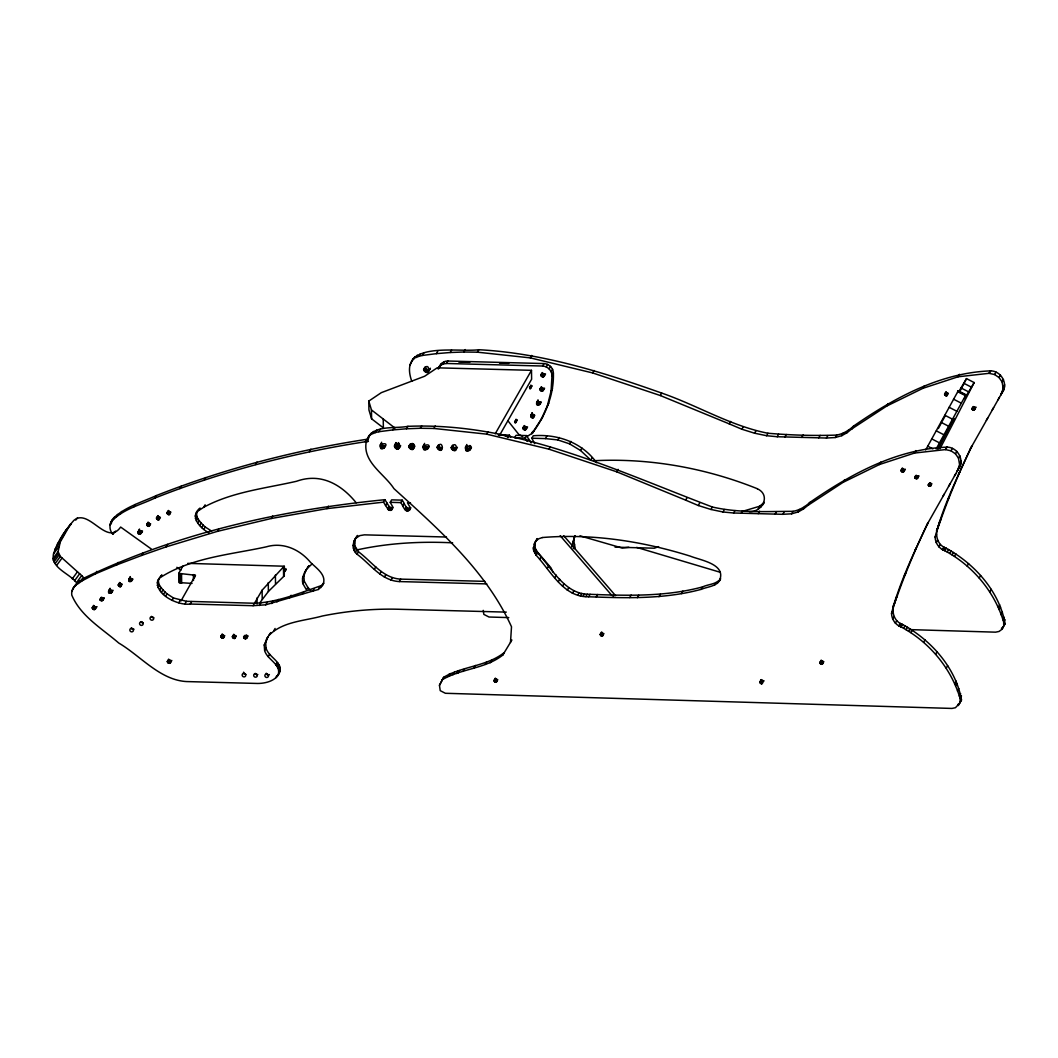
<?xml version="1.0" encoding="UTF-8"?>
<svg xmlns="http://www.w3.org/2000/svg" width="1058" height="1058" viewBox="0 0 1058 1058"><rect width="100%" height="100%" fill="white"/><g stroke="black" fill="none" stroke-linecap="round" stroke-linejoin="round"><path stroke-width="1.5" d="M960.095 698.386L960.095 702.353L961.497 699.907C955.678 667.545 931.04 640.077 902.54 624.485C894.42 621.76 891.008 612 894.301 604.369C903.849 576.398 915.249 549.062 928.236 522.507L926.834 524.966C913.596 553.718 899.432 582.614 891.524 613.362C891.709 619.353 895.412 624.921 901.138 626.944C929.056 641.836 951.063 667.982 960.095 698.386L961.497 695.939M1003.698 622.117L1003.698 626.098L1005.1 623.638C999.268 591.277 974.63 563.808 946.13 548.216C938.023 545.505 934.611 535.732 937.891 528.101C947.452 500.13 958.839 472.794 971.839 446.238L970.437 448.698C957.199 477.449 943.035 506.346 935.113 537.094C935.312 543.098 939.015 548.652 944.728 550.676C972.659 565.567 994.652 591.713 1003.698 622.117L1005.1 619.671M541.22 419.51L547.436 405.611L551.086 391.024L551.985 375.722C552.025 370.591 547.687 366.266 542.609 366.028L446.463 363.476L442.879 364.071L440.009 365.909L438.091 368.687C439.916 364.706 443.051 360.831 447.865 361.016L544.01 363.568C549.089 363.807 553.427 368.131 553.387 373.262C554.061 395.044 545.24 415.794 532.452 433.053L526.937 436.61M960.095 466.115L957.12 471.352L959.606 464.806L958.482 458.18L955.453 453.816L951.01 450.814L945.455 449.597L947.003 447.15C957.516 447.045 965.108 460.495 958.522 468.892L926.834 524.966M1003.698 389.847L1000.709 395.084L1003.209 388.537L1002.085 381.912L999.043 377.547L994.599 374.545L989.045 373.342L990.605 370.882C1001.119 370.776 1008.71 384.226 1002.111 392.624L970.437 448.698M510.498 642.457L511.503 626.772C486.125 570.778 438.634 529.238 393.933 488.624C384.358 473.746 362.272 462.055 366.28 441.622C371.358 423.941 394.264 429.072 407.938 426.334C515.18 421.944 614.553 469.884 712.365 507.007C738.696 513.13 766.204 511.398 793.024 511.345C799.57 510.207 805.283 506.689 810.137 502.246C850.698 474.196 896.43 449.068 946.804 447.15L947.003 447.15M384.953 499.693L383.551 502.14L385.562 505.512L388.643 510.022L391.315 510.313L392.716 507.853L389.437 507.06L384.953 499.693C281.441 509.89 177.612 533.007 83.569 578.316C78.12 582.138 70.674 587.468 71.759 595.046C80.606 616.219 102.084 628.571 118.721 643.013C140.463 655.801 159.903 680.03 186.472 681.564L257.755 683.468C266.404 683.428 277.54 680.4 280.053 670.904C281.216 660.893 268.335 656.965 266.034 647.985L265.651 642.616L267.767 637.022L264.236 645.076L264.619 650.432C266.814 659.637 281.931 664.398 278.029 675.123M110.997 522.136C122.159 509.202 140.119 505.182 154.944 498.04C222.577 471.286 293.317 452.811 365.182 441.781L366.584 439.334C294.719 450.351 223.979 468.826 156.346 495.58C142.156 502.008 126.378 506.531 114.555 517.124C109.516 521.475 108.207 528.947 112.717 534.158M111.143 524.014L112.399 519.676M367.457 441.675L369.559 435.023M990.605 370.882L990.447 370.882C940.059 372.786 894.301 397.927 853.727 425.977C848.886 430.421 843.173 433.939 836.627 435.076C813.774 435.922 790.749 435.155 767.976 433.251C730.615 425.938 697.447 405.386 661.686 393.073C602.544 372.099 541.921 353.068 478.838 349.722C457.188 352.645 396.988 339.975 411.8 381.316M70.502 524.067L60.293 541.947L58.084 551.694L60.372 556.468L81.691 575.578L76.507 582.667C69.325 573.198 50.361 568.04 53.522 553.942C57.502 541.392 65.265 530.256 73.835 520.404C89.044 507.589 106.58 547.039 120.652 527.056L151.426 549.089M533.325 548.057L535.388 541.775L534.925 547.462L537.543 552.792C552.104 568.411 565.025 595.072 590.086 594.318C627.685 595.707 665.892 596.805 702.578 586.912C708.437 584.082 716.557 584.479 720.63 578.686C717.522 586.516 707.842 586.542 701.176 589.359C664.49 599.264 626.283 598.167 588.684 596.765C563.61 597.532 550.702 570.87 536.141 555.252L533.523 549.909L533.325 548.057L534.726 545.597M398.721 447.706L398.588 442.588M92.218 607.808C96.133 601.976 96.185 613.865 92.218 607.808L93.62 605.361M108.63 590.708C119.012 588.182 104.054 599.317 110.045 588.248M118.245 584.929C122.159 579.096 122.199 590.986 118.245 584.929L119.647 582.469L120.784 584.122L122.199 584.161L120.784 586.621M128.864 579.043C139.233 576.531 124.275 587.666 130.266 576.597M138.122 531.486C148.504 528.974 133.533 540.109 139.524 529.04M146.718 524.543C150.62 518.711 150.672 530.6 146.718 524.543L148.12 522.097L149.257 523.75L150.659 523.789L149.257 526.236M156.452 518.076C160.366 512.244 160.419 524.133 156.452 518.076L157.867 515.63L158.991 517.283L160.406 517.322L159.004 519.782M166.939 512.879C170.854 507.06 170.907 518.936 166.939 512.879L168.341 510.432L169.478 512.085L170.893 512.125L169.492 514.585M167.296 661.554C171.211 655.722 171.264 667.611 167.296 661.554L168.698 659.094M220.831 636.4C224.732 630.581 224.785 642.457 220.831 636.4L222.233 633.954L223.357 635.607L224.772 635.646L223.37 638.106M232.363 636.718C236.278 630.885 236.318 642.775 232.363 636.718L233.765 634.258L234.902 635.911L236.318 635.951L234.902 638.41M486.759 583.897L399.276 581.569C381.224 580.644 370.353 564.007 357.049 554.22C351.058 549.353 352.764 540.453 357.683 535.454L353.875 541.405M484.855 581.358L400.678 579.123C382.626 578.184 371.755 561.547 358.45 551.773L354.747 545.716L355.276 538.945M380.219 444.677C394.965 439.506 375.815 458.207 381.621 442.231M394.436 446.119L396.036 442.614L394.436 446.119C399.474 456.064 403.058 438.131 394.634 445.061M408.745 446.502C415.477 436.2 415.662 457.149 408.745 446.502L410.147 444.056M423.61 369.467C430.355 359.165 430.527 380.113 423.61 369.467L425.012 367.02L426.771 369.586L429.839 369.083L428.437 371.53M410.623 445.127L411.02 443.99L410.769 445.815L410.888 444.664M414.075 445.894L413.665 443.976M423.16 445.828C437.919 440.644 418.77 459.344 424.575 443.368M439.057 368.528L439.493 366.227M437.113 447.256C443.844 436.954 444.029 457.902 437.113 447.256L438.515 444.81M451.184 447.64C457.929 437.324 458.101 458.273 451.184 447.64L452.586 445.18M465.454 446.952C480.2 441.768 461.05 460.468 466.856 444.492M522.824 428.027C526.977 421.838 527.029 434.441 522.824 428.027L524.226 425.567L525.429 427.326L527.532 426.982L526.13 429.429M530.693 415.966L532.227 412.792L530.693 415.966C533.827 422.208 536.128 410.901 530.825 415.239M540.81 375.021C544.949 368.832 545.002 381.435 540.81 375.021L542.212 372.561M536.644 402.318C547.541 399.514 532.029 411.483 538.046 399.858M539.858 389.238C543.997 383.062 544.05 395.666 539.858 389.238L541.26 386.792L542.463 388.55L544.566 388.193L543.164 390.653M493.993 680.572C497.63 675.136 497.683 686.219 493.993 680.572L495.395 678.112M600.177 634.443C603.787 629.06 603.84 640.037 600.177 634.443L601.592 631.996L603.285 633.663L601.883 636.123M759.816 682.053C763.664 676.3 763.717 688.017 759.816 682.053L761.218 679.593L763.03 681.378L761.628 683.838M819.818 662.572C823.666 656.833 823.719 668.537 819.818 662.572L821.22 660.113M900.98 470.44C904.616 465.017 904.669 476.074 900.98 470.44L902.381 467.98L903.439 469.527L905.278 469.223L903.876 471.683M944.582 394.171C948.219 388.749 948.259 399.805 944.582 394.171L945.984 391.711L947.042 393.259L948.352 393.298L946.95 395.745M320.627 587.812L323.801 583.156L318.313 589.491L265.69 604.806L253.06 605.705L190.242 604.039C176.422 606.168 146.811 590.496 161.9 574.944L157.563 580.921M157.02 583.051L158.965 578.475M208.995 532.769C200.398 528.643 188.879 516.304 200.121 508.104L195.77 514.082M195.227 516.211L197.172 511.622M571.69 546.92L574.864 535.798M574.891 535.851L572.127 545.624M573.33 548.652L574.494 544.42L573.621 539.845M305.974 570.183L303.858 575.777L304.241 581.133L307.825 587.375L306.423 589.835L302.839 583.593C301.186 576.954 305.326 570.976 308.896 565.765L304.572 572.629M957.596 392.492L958.284 390.759L965.967 394.727L964.552 398.628L974.167 382.573L966.483 378.605L958.588 391.989M74.192 586.529L71.68 591.647M322.399 585.603C327.98 575.737 316.54 568.305 310.549 562.42C299.837 549.419 283.108 541.828 266.351 546.827C230.75 554.604 191.882 557.447 160.499 577.404M413.149 358.755L409.882 365.354M719.228 581.146C727.335 564.086 700.277 560.237 690.319 556.151C642.735 541.26 592.374 533.457 542.49 537.517M749.276 511.622C762.606 512.31 771.057 495.038 757.356 488.77M187.742 563.359L284.126 566.215L262.093 590.219L253.06 605.705M957.821 704.549L959.751 703.12L955.453 707.709L951.988 708.437L445.378 693.281L440.221 690.649L439.467 685.293L443.672 677.265C462.544 666.09 486.574 666.474 504.163 652.641L502.762 655.1C485.172 668.921 461.143 668.55 442.27 679.725M443.672 677.265L439.467 685.293M960.611 390.098L966.483 378.605M974.167 382.573L940.007 448.724M937.441 448.764L953.893 418.32L938.129 448.976M925.684 449.941L958.284 390.759M936.145 448.976L965.967 394.727M938.34 428.543L941.832 422.01M958.35 705.58L961.497 699.907M909.787 629.603L995.591 632.168L999.043 631.454L1001.952 629.312L1005.1 623.638M942.506 420.793L945.178 415.939M109.887 524.808L111.288 522.348M72.79 588.975L76.348 583.963M113.153 519.584L114.555 517.124M74.933 586.423L79.482 581.305M116.287 516.912L117.689 514.466M78.08 583.765L82.154 580.776L83.569 578.316M120.374 513.937L121.776 511.477M82.154 580.776L95.458 573.806L96.86 571.346M133.665 506.967L135.067 504.507M95.458 573.806L116.724 564.879L118.139 562.42M154.944 498.04L156.346 495.58M92.377 608.509L93.778 606.049L95.471 607.173L96.741 606.684L95.339 609.144M92.773 609.077L94.175 606.618M93.355 609.474L94.757 607.014M137.99 532.174L139.405 529.714L140.529 531.38L142.513 531.05L141.111 533.51M94.056 609.633L95.471 607.173M99.941 599.714L101.343 597.254L103.023 598.378L104.306 597.889L102.904 600.349C95.842 601.698 104.292 593.432 102.904 600.349M138.148 532.862L139.55 530.415M94.77 609.501L96.172 607.054M100.338 600.283L101.74 597.823M138.545 533.43L139.947 530.984M100.92 600.679L102.322 598.22M139.127 533.827L140.529 531.38M101.621 600.838L103.023 598.378M139.841 533.986L141.243 531.539M102.322 600.719L103.737 598.259M140.542 533.867L141.944 531.407M108.511 591.396L109.913 588.936L111.037 590.589L112.452 590.629L111.05 593.088M108.657 592.083L110.058 589.623M146.864 525.244L148.279 522.784M109.053 592.652L110.455 590.205M147.26 525.813L148.675 523.353M109.635 593.049L111.037 590.589M147.842 526.21L149.257 523.75M110.349 593.207L111.751 590.748M148.556 526.368L149.958 523.908M111.619 592.718L113.021 590.271M118.403 585.616L119.805 583.156M156.61 518.777L158.012 516.317M118.8 586.185L120.202 583.738M157.007 519.346L158.409 516.886M119.382 586.582L120.784 584.122M157.589 519.742L158.991 517.283M120.083 586.74L121.485 584.281M158.303 519.901L159.705 517.441M116.724 564.879L141.706 555.424L143.108 552.977M179.913 488.584L181.315 486.125M128.732 579.731L130.134 577.271L131.271 578.938L132.686 578.964L131.271 581.424M128.891 580.419L130.293 577.972M167.098 513.58L168.5 511.12M129.288 580.987L130.689 578.541M167.495 514.148L168.896 511.688M129.87 581.384L131.271 578.938M168.077 514.545L169.478 512.085M130.57 581.543L131.972 579.096M168.791 514.704L170.193 512.244M141.706 555.424L166.119 546.867L167.521 544.407M204.326 480.028L205.728 477.568M157.126 585.378L158.528 582.918L158.422 580.604M195.333 518.526L196.735 516.079L196.629 513.752M198.719 510.564L203.718 507.258L205.12 504.811M158.026 587.653L159.427 585.206L158.528 582.918M196.246 520.814L197.648 518.354L196.735 516.079M159.665 590.033L161.067 587.587L159.427 585.206M197.886 523.194L199.288 520.734L197.648 518.354M161.543 592.308L162.945 589.848L161.067 587.587M199.75 525.469L201.165 523.009L199.288 520.734M163.554 594.411L164.955 591.951L162.945 589.848M201.761 527.572L203.162 525.112L201.165 523.009M165.59 596.276L166.992 593.816L164.955 591.951M192.04 583.421L178.987 582.561L178.776 573.264L182.862 566.136M203.797 529.436L205.199 526.977L203.162 525.112M172.084 600.455L173.486 597.995L186.446 601.301L254.462 603.258C277.804 602.28 300.353 592.784 322.029 585.365M166.119 546.867L217.366 531.367L218.768 528.921M255.573 464.528L256.975 462.068M178.776 602.756L180.177 600.296M180.984 600.944L195.505 575.261L178.709 573.383M185.044 603.761L186.446 601.301M190.242 604.039L191.643 601.579M167.455 662.242L168.857 659.795L171.251 660.8L169.849 663.247M167.852 662.824L169.254 660.364M168.434 663.207L169.835 660.761M169.135 663.366L170.55 660.919M170.417 662.89L171.819 660.43M217.366 531.367L271.271 518.499L272.673 516.053M309.478 451.66L310.88 449.2M220.977 637.101L222.378 634.641M221.373 637.67L222.775 635.21M221.955 638.067L223.357 635.607M222.669 638.225L224.071 635.765M232.522 637.405L233.924 634.945M232.919 637.974L234.321 635.527M233.501 638.371L234.902 635.911M234.202 638.529L235.603 636.07M259.342 605.546L260.744 603.1M243.697 637.696L245.099 635.25L246.792 636.374L245.39 638.82C239.253 634.906 251.381 635.091 245.39 638.82M244.094 638.278L245.496 635.818M244.676 638.675L246.078 636.215M246.091 638.701L247.493 636.255M284.867 571.492L286.268 569.045L284.298 571.862L285.382 570.262L284.245 568.609M246.659 638.344L248.061 635.884M265.69 604.806L267.092 602.359M271.708 603.576L273.109 601.116M271.271 518.499L326.962 508.634L328.364 506.174M366.28 441.622L367.681 439.163M368.158 437.483L371.358 433.053M411.747 361.214L414.948 356.784M369.956 435.512L373.712 431.426M413.546 359.244L417.315 355.157M276.984 601.949L278.386 599.489M372.31 433.886L375.259 432.603L376.661 430.156M415.913 357.617L418.862 356.334L420.264 353.888M375.259 432.603L378.83 431.717L380.232 429.257M418.862 356.334L422.42 355.448L423.822 352.988M289.707 597.717L291.109 595.257M270.676 632.618L269.274 635.064C283.187 621.35 304.479 620.967 322.359 616.007C347.236 610.982 372.628 608.588 398.006 609.249L506.293 612.119M264.236 645.076L265.651 642.616M302.456 578.223L303.858 575.777M273.691 630.912L275.106 628.452M380.02 445.735L381.422 443.289L383.168 445.854L385.363 445.907L383.948 448.367M380.258 446.807L381.66 444.36M423.848 370.538L425.25 368.091M264.619 650.432L266.034 647.985M302.839 583.593L304.241 581.133M380.867 447.693L382.269 445.246M424.47 371.424L425.871 368.978M381.766 448.314L383.168 445.854M425.369 372.046L426.771 369.586M378.83 431.717L392.743 429.932L394.145 427.472M422.42 355.448L436.346 353.663L437.748 351.203M382.864 448.552L384.266 446.092M426.467 372.284L427.868 369.824M427.551 372.099L428.953 369.639M429.019 370.684L430.421 368.224M302.416 594.133L303.818 591.687M268.216 656.674L269.618 654.228M440.009 365.909L441.411 363.449M394.674 447.19L395.837 443.672M312.732 591.343L314.133 588.896M442.879 364.071L444.281 361.624M395.282 448.076L396.697 445.63L396.076 444.744M392.743 429.932L406.536 428.781L407.938 426.334M436.346 353.663L450.139 352.512L451.541 350.066M398.178 444.796L398.985 447.243M396.195 448.698L397.596 446.238L400.665 445.735L399.25 448.182M397.279 448.936L398.694 446.476M446.463 363.476L447.865 361.016M398.377 448.751L399.779 446.291M318.313 589.491L319.714 587.031M275.702 664.913L277.103 662.453M276.204 665.363L277.606 662.903M276.667 665.852L278.069 663.392M277.553 667.069L278.968 664.622M278.241 668.418L279.643 665.971M278.677 669.886L280.079 667.439M278.849 671.433L280.251 668.987M275.728 677.94L276.746 675.771M278.651 673.364L280.053 670.904M277.051 676.657L279.431 672.663M408.983 447.574L410.385 445.127L412.435 446.926L414.339 445.431L413.704 446.436M353.041 545.73L354.443 543.283M406.536 428.781L420.224 428.278L421.626 425.832M450.139 352.512L463.827 352.01L465.229 349.563M409.591 448.46L410.993 446.013L411.893 446.621M411.165 446.37L411.033 445.352M353.346 548.176L354.747 545.716M410.491 449.068L412.012 446.304L413.969 445.987M411.588 449.319L412.99 446.86M354.166 550.438L355.567 547.978M412.673 449.134L414.075 446.674M413.559 448.566L414.961 446.106M355.422 552.474L356.824 550.015M357.049 554.22L358.45 551.773M385.562 505.512L386.964 503.053M390.217 502.325L391.619 499.865L402.185 500.143C404.421 502.735 406.047 510.763 410.861 507.734L409.459 510.194C404.645 513.223 403.019 505.182 400.784 502.603L390.217 502.325L393.007 507.337L391.315 510.313M387.585 508.858L388.987 506.412M422.962 446.886L424.364 444.426L423.2 447.957M420.224 428.278L433.833 428.45L435.235 425.99M463.827 352.01L477.436 352.182L478.838 349.722M388.035 509.506L389.437 507.06M388.643 510.022L390.045 507.576M423.822 448.843L425.223 446.383L428.305 447.058L426.903 449.505M389.384 510.366L390.786 507.906M424.721 449.452L426.123 446.992M390.204 510.498L391.605 508.052M425.805 449.69L427.22 447.243M427.789 448.949L429.191 446.489M400.784 502.603L402.185 500.143M402.794 505.962L404.196 503.515M437.351 448.327L438.753 445.881L440.26 447.375L438.858 449.822M437.959 449.214L439.361 446.767M404.817 509.321L406.219 506.861M405.267 509.969L406.682 507.509M439.956 450.073L441.358 447.613M405.888 510.485L407.29 508.025M441.041 449.888L442.456 447.428M406.616 510.829L408.018 508.369M407.436 510.961L408.838 508.501M374.4 569.297L375.802 566.837M408.56 510.763L409.962 508.316M379.835 573.978L381.237 571.532M451.422 448.711L452.824 446.251L454.345 447.746L452.943 450.205M452.031 449.597L453.446 447.137M454.027 450.444L455.443 447.984M455.125 450.258L456.527 447.799M455.998 449.69L457.413 447.243M384.385 577.113L385.786 574.666M465.242 448.01L466.644 445.55L465.48 449.081M390.971 580.115L392.373 577.655M466.102 449.967L467.504 447.508M467.001 450.576L468.403 448.116L470.585 448.182L469.183 450.629M470.056 449.002L469.845 445.497M468.099 450.814L469.501 448.367M470.069 450.073L471.471 447.613M399.276 581.569L400.678 579.123M433.833 428.45L486.706 434.15L488.122 431.704M477.436 352.182L530.309 357.882L531.711 355.435M495.21 433.793L531.486 370.326L437.166 367.827L424.628 376.251L381.33 392.65L368.792 401.088L368.938 409.962L371.596 418.809L383.366 427.882L383.234 419.008M499.376 435.631L531.619 379.214L531.486 370.326M529.45 387.585C535.216 380.959 527.466 395.428 530.851 385.125M529.701 387.942L531.103 385.482M530.071 388.193L531.473 385.734M542.609 366.028L544.01 363.568M530.508 388.286L531.909 385.839M514.611 421.692C520.391 415.067 512.627 429.535 516.026 419.233M540.969 375.749L542.37 373.289L544.169 374.492L545.518 373.977L544.116 376.423M546.219 366.835L547.621 364.375M514.862 422.049L516.264 419.603L515.233 422.301M541.392 376.357L542.794 373.897M515.669 422.393L517.071 419.947M542.013 376.78L543.415 374.32M507.933 437.589L509.348 435.142L500.289 434.891M542.767 376.939L544.169 374.492M543.508 376.82L544.91 374.36M549.181 368.845L550.583 366.385M540.016 389.979L541.418 387.519M540.44 390.587L541.841 388.127M551.205 371.755L552.607 369.308M541.061 390.997L542.463 388.55M541.815 391.169L543.217 388.709M542.556 391.037L543.957 388.59M551.985 375.286L553.387 372.826M536.512 403.045L537.914 400.585L539.117 402.344L541.207 402L539.805 404.46M551.985 375.722L553.387 373.262M536.671 403.772L538.072 401.326M522.983 428.755L524.398 426.295M537.094 404.381L538.496 401.934M523.406 429.363L524.808 426.903M530.851 416.707L532.095 413.506M537.715 404.804L539.117 402.344M524.027 429.786L525.429 427.326M531.275 417.302L532.253 414.247M538.456 404.976L539.858 402.516M524.781 429.945L526.183 427.498M531.896 417.725L533.298 415.265L534.793 415.305L533.391 417.765M539.21 404.844L540.612 402.384M525.522 429.826L526.924 427.366M532.637 417.897L534.039 415.437M551.086 391.024L552.488 388.577M525.178 438.052L526.58 435.592L516.013 435.314L514.611 437.774L525.178 438.052L527.188 441.411L528.59 438.951L526.58 435.592M547.436 405.611L548.837 403.151M531.87 433.806L542.622 417.064M532.452 433.053L533.854 430.593M534.66 443.672L531.843 438.224L533.245 435.777C557.407 433.754 582.151 442.495 596.567 462.677M531.843 438.224L545.439 438.594L546.841 436.134M486.706 434.15L549.023 449.2L550.424 446.74M530.309 357.882L592.625 372.932L594.027 370.472M545.439 438.594L557.817 439.93L559.219 437.47M557.817 439.93L569.535 443.844L570.936 441.384M447.838 676.472L449.24 674.025M449.438 675.93L450.84 673.483M592.255 457.678L590.853 460.137L580.564 450.51L581.966 448.05M452.969 674.74L454.371 672.28M456.487 673.536L457.889 671.089M458.088 672.994L459.489 670.547M463.113 671.407L464.515 668.947M533.523 549.909L534.925 547.462M534.012 551.681L535.414 549.221M534.779 553.321L536.181 550.874M535.798 554.842L537.199 552.369M535.97 555.04L537.292 552.488M536.141 555.252L537.464 552.686M474.156 667.902L475.558 665.456M539.606 559.378L541.022 556.931M485.186 664.411L486.601 661.951M490.211 662.811L491.613 660.364M547.237 568.477L548.639 566.03M494.139 681.207L495.541 678.76L497.763 679.699L496.361 682.145M494.509 681.749L495.911 679.289M495.051 682.119L496.453 679.659M554.868 577.575L556.27 575.129M495.713 682.265L497.115 679.805M549.023 449.2L616.695 471.789L618.097 469.342M592.625 372.932L660.285 395.52L661.686 393.073M558.333 581.715L559.735 579.255M562.539 586.238L563.94 583.778M567.273 590.245L568.675 587.785M572.365 593.379L573.767 590.933M577.655 595.27L579.057 592.811M580.353 595.813L581.755 593.366M583.077 596.276L584.492 593.816M585.867 596.606L587.269 594.16M588.684 596.765L590.086 594.318M596.289 596.91L597.691 594.464M613.005 597.241L614.407 594.781M600.322 635.091L601.724 632.631M600.693 635.607L602.095 633.16M601.222 635.977L602.637 633.517M602.531 636.017L603.933 633.557M629.735 597.558L631.137 595.112M616.695 471.789L685.65 500.143L687.052 497.696M660.285 395.52L729.24 423.874L730.642 421.428M637.339 597.704L638.741 595.257M685.65 500.143L698.267 505.499L699.669 503.039M729.24 423.874L741.87 429.231L743.271 426.771M658.975 596.712L660.39 594.265M698.267 505.499L710.95 509.467L712.365 507.007M741.87 429.231L754.552 433.198L755.954 430.738M710.95 509.467L722.971 511.979L724.373 509.52M754.552 433.198L766.574 435.711L767.976 433.251M681.431 593.604L682.833 591.158M722.971 511.979L733.591 512.998L735.006 510.551M766.574 435.711L777.194 436.729L778.595 434.283M741.288 513.209L742.69 510.75M784.891 436.941L786.292 434.481M701.176 589.359L702.578 586.912M714.679 584.955L716.081 582.495M758.269 508.686L759.67 506.24L764.22 502.418L762.818 504.878M717.245 583.368L718.646 580.908M760.834 507.099L762.236 504.64M758.216 513.659L759.618 511.199M801.819 437.39L803.22 434.931M775.144 514.109L776.546 511.649M818.747 437.84L820.148 435.38M733.591 512.998L782.841 514.307L784.242 511.86M777.194 436.729L826.43 438.038L827.832 435.592M782.841 514.307L791.622 513.804L793.024 511.345M826.43 438.038L835.212 437.536L836.627 435.076M791.622 513.804L798.195 511.94L799.597 509.48M835.212 437.536L841.784 435.671L843.186 433.211M798.195 511.94L803.379 509.004L804.781 506.544M841.784 435.671L846.982 432.735L848.384 430.275M803.379 509.004L808.048 505.288L809.555 502.748M846.982 432.735L851.637 429.019L853.145 426.48M808.378 504.997L810.137 502.246M851.981 428.728L853.727 425.977M808.048 505.288L843.12 482.329L844.522 479.882M851.637 429.019L886.71 406.06L888.112 403.614M843.12 482.329L879.383 464.541L880.785 462.081M886.71 406.06L922.986 388.273L924.388 385.813M759.961 682.727L761.376 680.281M760.358 683.296L761.76 680.836M760.927 683.68L762.342 681.233M901.125 471.088L902.527 468.628M944.728 394.819L946.13 392.359M901.495 471.617L902.897 469.157M945.098 395.348L946.5 392.888M902.038 471.987L903.439 469.527M945.627 395.718L947.042 393.259M902.699 472.132L904.101 469.673M946.288 395.864L947.69 393.404M903.347 472.013L904.749 469.567M879.383 464.541L914.496 453.049L915.897 450.589M922.986 388.273L958.098 376.78L959.5 374.32M914.813 477.74C915.95 471.299 920.381 481.615 914.813 477.74L916.215 475.293M915.183 478.282L916.585 475.822L918.979 475.888L917.577 478.335M915.725 478.639L917.127 476.193M916.387 478.785L917.789 476.338M917.048 478.679L918.45 476.219M819.963 663.247L821.378 660.8L823.732 661.779L822.33 664.239M820.36 663.816L821.762 661.356M820.929 664.199L822.344 661.753M821.63 664.358L823.031 661.898M946.804 447.15L945.402 449.597L914.496 453.049M990.447 370.882L988.992 373.329L958.098 376.78M928.25 485.265L929.651 482.818L931.873 483.744L930.471 486.204C923.832 484.961 934.148 480.808 930.471 486.204M971.852 408.996L973.254 406.55L974.815 407.594L976.005 407.145L974.603 409.605C968.044 410.848 975.899 403.164 974.603 409.605M928.62 485.807L930.022 483.347M972.223 409.539L973.625 407.079M929.162 486.164L930.564 483.718M972.765 409.896L974.167 407.449M929.823 486.31L931.225 483.863M973.413 410.054L974.815 407.594M974.074 409.935L975.476 407.475M951.01 450.814L952.412 448.354M994.599 374.545L996.014 372.085M955.453 453.816L956.855 451.369M999.043 377.547L1000.458 375.101M958.482 458.18L959.884 455.734M1002.085 381.912L1003.487 379.465M959.659 463.47L961.061 461.01M1003.249 387.202L1004.65 384.742M959.606 464.806L961.008 462.346M1003.209 388.537L1004.611 386.077M959.434 466.102L960.836 463.655M1003.024 389.833L1004.426 387.387M959.13 467.358L960.532 464.898M1002.72 391.09L1004.121 388.643M942.744 496.638L944.146 494.179M948.59 486.336L950.005 483.876M954.448 476.034L955.85 473.574M986.334 420.37L987.736 417.91M992.192 410.068L993.594 407.608M998.051 399.765L999.453 397.305M914.8 550.53L916.215 548.07M958.403 474.262L959.804 471.815M904.392 575.618L905.793 573.158M947.981 499.35L949.383 496.89M895.981 597.823L897.382 595.363M939.583 521.554L940.985 519.094M895.491 599.225L896.906 596.765M939.094 522.956L940.496 520.496M894.433 602.319L895.835 599.873M938.036 526.051L939.438 523.604M893.375 605.427L894.777 602.967M936.978 529.159L938.38 526.699M892.899 606.829L894.301 604.369M936.489 530.561L937.891 528.101M891.524 613.362L892.926 610.902M935.113 537.094L936.528 534.634M892.595 618.943L894.01 616.483M936.198 542.675L937.6 540.215M895.319 623.228L896.721 620.781M938.922 546.96L940.324 544.513M898.864 625.886L900.265 623.426M942.466 549.618L943.868 547.158M899.221 626.045L900.623 623.598M942.81 549.776L944.225 547.33M900.001 626.415L901.403 623.956M943.591 550.147L945.006 547.687M900.781 626.772L902.183 624.326M944.371 550.504L945.786 548.057M901.138 626.944L902.54 624.485M944.728 550.676L946.13 548.216M903.611 628.227L905.013 625.767M947.214 551.959L948.616 549.499M906.058 629.682L907.473 627.222M949.661 553.413L951.063 550.954M908.491 631.176L909.893 628.73M952.094 554.908L953.496 552.461M910.912 632.605L912.313 630.145M954.501 556.336L955.903 553.876M923.581 642.312L924.996 639.865M967.184 566.043L968.586 563.597M935.616 654.254L937.018 651.794M979.219 577.985L980.621 575.526M946.249 668.101L947.651 665.641M989.838 591.832L991.24 589.372M954.726 683.534L956.141 681.074M998.329 607.266L999.731 604.806M955.572 685.849L956.974 683.402M999.162 609.58L1000.577 607.133M957.411 690.953L958.812 688.507M1001.013 614.698L1002.415 612.238M959.262 696.071L960.664 693.612M1002.852 619.803L1004.267 617.343M1001.952 629.312L1003.354 626.852L1001.423 628.28M533.973 544.235L537.292 538.588L535.89 541.048L538.813 538.734L542.476 537.543M502.762 655.1L511.9 639.997M259.673 602.981L268.401 591.462L284.271 575.869L284.404 566.559M266.365 639.482L269.949 633.716M438.237 368.792L439.705 367.377M409.459 510.194L410.134 507.39L407.449 502.775L410.478 502.867M62.396 535.414L67.58 528.339M71.243 523.948L65.318 531.156M59.909 539.871L65.093 532.782M57.33 544.262L62.515 537.173M75.766 520.1L77.499 517.746M55.109 549.023L60.293 541.947M53.522 553.942L58.706 546.854M52.9 558.769L58.084 551.694M53.165 560.343L58.349 553.255M53.945 561.943L59.129 554.855M55.188 563.557L60.372 556.468M56.828 565.17L62.012 558.095M72.275 578.858L77.459 571.77M74.51 580.802L79.694 573.714M112.981 534.277L114.714 531.923M81.678 579.771L83.41 577.417L81.691 575.578M533.483 431.095L531.87 432.616M307.494 568.225L311.912 564.073M113.947 532.518L115.639 531.156M658.618 546.602L654.426 548.203L615.042 547.158M356.281 537.914L359.892 535.612L364.362 534.845L446.476 537.028M203.718 507.258C232.178 491.838 265.386 488.399 296.544 481.271C320.64 472.582 341.192 484.22 356.189 502.775M628.849 547.277L622.157 548.044L579.969 535.837M759.67 506.24L741.618 511.622M356.215 550.081C387.823 543.045 420.343 541.233 452.626 542.833M285.7 569.402L284.285 569.363M823.547 661.7L821.444 660.628M365.182 441.781L368.409 441.411M326.962 508.634L383.551 502.14M593.617 460.746C649.321 457.823 705.66 467.967 757.356 488.73M458.828 362.074L469.792 362.365M499.561 363.159L508.819 363.397M498.212 435.01L503.105 435.142L508.686 437.285M508.779 617.607L488.981 617.012L483.823 614.381L483.255 610.36M636.704 547.396L720.3 572.299M760.966 679.99L764.127 680.929M522.639 436.451L518.79 434.415L507.787 420.608M963.785 383.234L971.469 387.202M961.021 387.942L968.705 391.91M957.781 391.275L965.518 395.123M957.583 391.619L965.293 395.533M953.496 399.157L961.167 403.111M949.145 407.29L956.816 411.258M944.887 415.265L952.557 419.233M941.065 422.34L948.735 426.295M936.356 430.884L944.027 434.851M931.873 438.951L939.544 442.905M927.787 446.225L932.905 448.856M569.535 443.844L580.564 450.51M205.199 526.977L211.693 531.156M166.992 593.816L173.486 597.995M409.472 445.497L411.588 445.96L412.567 443.527M396.697 445.63L397.596 446.238M176.858 567.3L180.865 570.169M368.792 401.088L371.451 409.922L395.004 428.093M307.825 587.375L311.039 590.906M563.755 535.758L615.544 595.641M560.185 535.718L611.987 595.601M535.282 549.459L550.901 567.736L552.964 572.047M531.063 442.958L528.59 438.951M509.348 435.142L510.683 437.377M469.858 446.436L470.321 448.552M396.525 443.699L397.041 446.542M574.494 544.42L575.301 549.247M469.58 445.96L469.593 446.86M371.451 409.922L371.596 418.809M284.126 566.215L284.271 575.869M283.465 567.538L283.61 576.425M275.384 575.063L275.53 583.937M268.256 582.588L268.401 591.462M262.093 590.219L262.225 599.092M256.975 597.982L257.068 603.906M246.593 634.853L246.633 637.802M194.527 574.692L194.566 577.655M193.376 574.587L193.469 580.498M181.54 574.269L181.672 583.143M180.442 574.163L180.587 583.051M179.49 573.965L179.622 582.839M143.28 622.898A1.838 1.746 29.8 0 1 141.045 621.588M269.393 674.554A1.838 1.746 29.8 0 1 266.272 673.219M257.835 674.528A1.838 1.746 29.8 0 1 255.163 673.377M245.866 674.382A1.838 1.746 29.8 0 1 243.618 672.161M153.767 617.7A1.838 1.746 29.8 0 1 151.532 616.391M133.982 629.206A1.838 1.746 29.8 0 1 131.298 628.055M96.754 606.856A1.666 1.587 29.8 0 1 94.069 605.811M170.814 660.747A1.666 1.587 29.8 0 1 169.029 659.769M152.312 616.748L151.849 616.669A1.838 1.746 29.8 0 0 150.236 619.142A1.838 1.746 29.8 0 0 153.278 619.618A1.838 1.746 29.8 0 0 152.312 616.748M141.825 621.945L141.362 621.866A1.838 1.746 29.8 0 0 139.749 624.339A1.838 1.746 29.8 0 0 142.79 624.802A1.838 1.746 29.8 0 0 141.825 621.945M132.091 628.399L131.615 628.333A1.838 1.746 29.8 0 0 130.015 630.806A1.838 1.746 29.8 0 0 133.057 631.269A1.838 1.746 29.8 0 0 132.091 628.399M267.119 674.025L266.656 673.946A1.838 1.746 29.8 0 0 265.055 676.419A1.838 1.746 29.8 0 0 268.084 676.895A1.838 1.746 29.8 0 0 267.119 674.025M255.943 673.734L255.481 673.655A1.838 1.746 29.8 0 0 253.867 676.128A1.838 1.746 29.8 0 0 256.909 676.591A1.838 1.746 29.8 0 0 255.943 673.734M244.411 673.417L243.935 673.351A1.838 1.746 29.8 0 0 242.335 675.824A1.838 1.746 29.8 0 0 245.377 676.287A1.838 1.746 29.8 0 0 244.411 673.417"/></g></svg>
